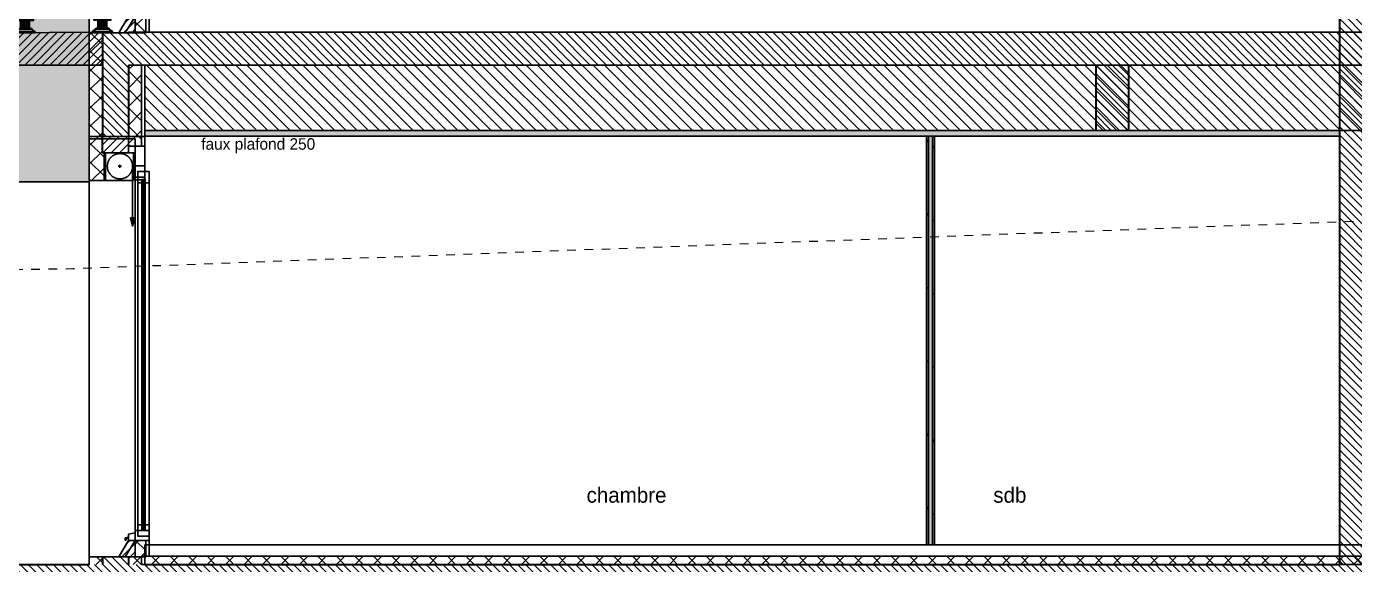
# Model space of a CAD drawing. Header units: centimetres. Extents: x -35664 to 50682, y -23001 to 23705.
# Drawn here: x -8298 to -7486, y -16085 to -15756 of the extents above; entities that cross this region are included whole.
import ezdxf

# ---------------------------------------------------------------- set-up
doc = ezdxf.new("R2010")
doc.units = ezdxf.units.CM
doc.linetypes.add('VW-01', pattern=[0.41656, 0.20828, -0.20828])
doc.linetypes.add('VW-02', pattern=[0.69435, 0.48607, -0.20828])
doc.layers.add('B BATI-murs', color=252, linetype='Continuous', lineweight=35)
for name, color, linetype in [('B BATI-murs_Hatch', 252, 'Continuous'), ('B Faux plafonds', 9, 'Continuous'), ('B Faux plafonds_Hatch', 9, 'Continuous'), ('B GÈnÈral_Hatch', 252, 'Continuous'), ('B Général', 252, 'Continuous'), ('C ANNOTATIONS-cotation', 252, 'Continuous'), ('C ANNOTATIONS-cotation_Hatch', 252, 'Continuous'), ('C ANNOTATIONS-prestations', 252, 'Continuous'), ('C ANNOTATIONS-texte', 252, 'Continuous'), ('GÈnÈral_Hatch', 252, 'Continuous'), ('Général', 252, 'Continuous'), ('prlm-Coupe', 252, 'Continuous')]:
    doc.layers.add(name, color=color, linetype=linetype)
doc.styles.add('Eurostile', font='Eurosti.TTF')
doc.styles.add('Eurostile (italic)', font='Eurostib.TTF')
pattern_1 = [(45, (0, 0), (-5.656854, 5.656854), []), (135, (0, 0), (5.656854, 5.656854), [])]
pattern_2 = [(225, (0, 0), (5.656854, -5.656854), []), (315, (0, 0), (-5.656854, -5.656854), [])]
pattern_3 = [(45, (0, 0), (2.4253472, -2.6458333), [])]
pattern_4 = [(45, (0, 0), (22.45064, -22.45064), [])]

# ---------------------------------------------------------------- blocks, each defined once
blk = doc.blocks.new('B 90.Groupe-350-1')
at = {"layer": 'B GÈnÈral_Hatch', "linetype": 'Continuous'}
h = blk.add_hatch(color=250, dxfattribs=at)
h.set_gradient(color1=(251, 251, 251), color2=(79, 79, 79), rotation=90, name='INVCURVED')
h.paths.add_polyline_path([(-769, 3210.59), (-761, 3429.11), (-761, 3517.39), (-1139.05, 3517.39), (-1138.8, 2790.72), (-883, 2790.72), (-814, 3000.66)])
at = {"layer": 'B Général', "linetype": 'Continuous', "flags": 128}
blk.add_lwpolyline([(-883, 2790.72), (-814, 3000.66), (-769, 3210.59), (-761, 3429.11), (-761, 3517.39)], dxfattribs=at)
blk = doc.blocks.new('B 90.PF 220 Coupe')
at = {"layer": 'B GÈnÈral_Hatch', "linetype": 'Continuous'}
h = blk.add_hatch(dxfattribs=at)
h.set_pattern_fill('02_ISOLANT', color=256, style=0, pattern_type=2)
h.set_pattern_definition(pattern_1)
h.paths.add_polyline_path([(-116.7, 17), (-89.7, 17), (-89.7, 8), (-106.7, 8), (-106.7, 9), (-116.7, 9)])
for points in [[(-89.7, 9), (-89.8, 9), (-89.8, 7.6), (-106.6, 7.6), (-106.6, 9.1), (-116.7, 9.1), (-116.7, 9), (-106.7, 9), (-106.7, 7.5), (-89.7, 7.5)], [(-90.4, -15.1), (124.33, -15.1), (124.33, -15.6), (-90.4, -15.6)], [(-66.85, -8.15), (-61.85, -9.49), (-66.85, -10.83)], [(-90.4, -17.1), (124.33, -17.1), (124.33, -16.6), (-90.4, -16.6)]]:
    blk.add_hatch(color=250, dxfattribs=at).paths.add_polyline_path(points)
at = {"layer": 'B GÈnÈral_Hatch', "linetype": 'Continuous', "lineweight": 18}
h = blk.add_hatch(dxfattribs=at)
h.set_pattern_fill('50_BETON', color=256, style=0, pattern_type=2)
h.set_pattern_definition(pattern_3)
h.paths.add_polyline_path([(-116.7, -7), (-106.7, -7), (-106.7, 9), (-116.7, 9)])
at = {"layer": 'B GÈnÈral_Hatch', "linetype": 'Continuous'}
h = blk.add_hatch(dxfattribs=at)
h.set_pattern_fill('02_ISOLANT', color=256, style=0, pattern_type=2)
h.set_pattern_definition(pattern_1)
h.paths.add_polyline_path([(-116.7, -15), (-116.7, -7), (-110.7, -7), (-110.7, -15)])
at = {"layer": 'B GÈnÈral_Hatch', "linetype": 'Continuous', "lineweight": 18}
h = blk.add_hatch(dxfattribs=at)
h.set_pattern_fill('50_BETON', color=256, style=0, pattern_type=2)
h.set_pattern_definition(pattern_3)
h.paths.add_polyline_path([(140.3, -11), (140.3, -1), (130.3, -7), (130.3, -11)])
at = {"layer": 'GÈnÈral_Hatch', "linetype": 'Continuous'}
h = blk.add_hatch(dxfattribs=at)
h.set_pattern_fill('02_ISOLANT', color=256, style=0, pattern_type=2)
h.set_pattern_definition(pattern_1)
h.paths.add_polyline_path([(130.3, -11), (140.3, -11), (140.3, -17.6), (130.3, -17.6)])
at = {"layer": 'B Général', "linetype": 'Continuous'}
for p, q in [((-110.7, -7), (-110.7, -17)), ((104.64, -11), (-101.87, -11)), ((-98.55, -9.49), (-61.85, -9.49))]:
    blk.add_line(p, q, dxfattribs=at)
at = {"layer": 'B Général', "linetype": 'VW-02', "ltscale": 25.4}
for p, q in [((-99.45, -1.75), (-97.45, -1.75)), ((-98.45, -0.75), (-98.45, -2.75))]:
    blk.add_line(p, q, dxfattribs=at)
at = {"layer": 'B Général', "linetype": 'Continuous', "flags": 128}
for points in [[(-116.7, 17), (-89.7, 17), (-89.7, 8), (-106.7, 8), (-106.7, 9), (-116.7, 9)], [(-116.7, -7), (-106.7, -7), (-106.7, 9), (-116.7, 9)]]:
    blk.add_lwpolyline(points, dxfattribs=at)
for points in [[(-115.2, 17), (140.32, 17), (140.32, -5), (130.32, -11), (138.32, -11), (138.32, -11), (-115.2, -11)], [(-89.7, 9), (-89.8, 9), (-89.8, 7.6), (-106.6, 7.6), (-106.6, 9.1), (-116.7, 9.1), (-116.7, 9), (-106.7, 9), (-106.7, 7.5), (-89.7, 7.5), (-89.7, 9)], [(-116.7, -15), (-116.7, -7), (-110.7, -7), (-110.7, -15)], [(-110.7, -11), (-110.7, -7), (-106.7, -7), (-106.7, -11)], [(-116.7, -17), (-116.7, -15), (-110.7, -15), (-110.7, -17)], [(-90.2, -17), (-110.7, -17), (-110.7, -11), (-90.2, -11)], [(-95.31, -12.6), (127.74, -12.6), (127.74, -19.6), (-95.31, -19.6)], [(-66.85, -8.15), (-61.85, -9.49), (-66.85, -10.83)]]:
    blk.add_lwpolyline(points, close=True, dxfattribs=at)
at = {"layer": 'B Général', "linetype": 'Continuous', "lineweight": 25, "flags": 128}
for points in [[(-106.7, -10), (-106.7, 7), (-89.7, 7), (-89.7, -10)], [(140.3, -11), (140.3, -1), (140.3, -1), (140.3, -1), (130.3, -7), (130.3, -11)]]:
    blk.add_lwpolyline(points, close=True, dxfattribs=at)
at = {"layer": 'B Général', "flags": 128}
for points in [[(124.3, -19.6), (124.3, -11), (125.8, -11), (126.48, -7), (130.3, -7), (130.3, -19.6)], [(-98.8, -11), (-91.87, -11), (-91.87, -17), (-98.8, -17)], [(-88.43, -15.1), (-88.43, -12.6), (-95.31, -12.6), (-95.31, -19.6), (-88.43, -19.6), (-88.43, -17.1), (-90.4, -17.1), (-90.4, -15.1)], [(-90.4, -15.1), (124.33, -15.1), (124.33, -15.6), (-90.4, -15.6)], [(120.86, -15.1), (120.86, -12.6), (127.74, -12.6), (127.74, -19.6), (120.86, -19.6), (120.86, -17.1), (122.83, -17.1), (122.83, -15.1)], [(-90.4, -17.1), (124.33, -17.1), (124.33, -16.6), (-90.4, -16.6)]]:
    blk.add_lwpolyline(points, close=True, dxfattribs=at)
at = {"layer": 'B Général', "linetype": 'Continuous'}
blk.add_open_spline([(-105.23, -5.59), (-104.2, -7.39), (-100.62, -9.48), (-96.47, -9.5), (-92.87, -7.45), (-90.78, -3.87), (-90.76, 0.28), (-92.81, 3.88), (-96.39, 5.98), (-100.54, 6), (-104.14, 3.94), (-106.23, 0.36), (-106.26, -3.79), (-105.23, -5.59)], degree=2, dxfattribs=at)
at = {"layer": 'Général', "linetype": 'Continuous'}
for p, q in [((130.19, -5.47), (130.19, -5.02)), ((130.3, -19.6), (140.3, -19.6))]:
    blk.add_line(p, q, dxfattribs=at)
at = {"layer": 'Général', "linetype": 'Continuous', "flags": 128}
for points in [[(128.34, -7), (128.69, -5.02), (130.19, -5.02), (129.82, -5.02)], [(128.8, -7), (129.07, -5.47), (130.19, -5.47)]]:
    blk.add_lwpolyline(points, dxfattribs=at)
blk.add_lwpolyline([(130.3, -11), (140.3, -11), (140.3, -17.6), (130.3, -17.6)], close=True, dxfattribs=at)
blk = doc.blocks.new('B 90.Groupe-367-1')
at = {"layer": 'B BATI-murs_Hatch', "linetype": 'Continuous'}
for points in [[(-45.91, -34.82), (-35.91, -34.82), (-35.91, -35.32), (-45.91, -35.32)], [(-44.91, -40.32), (-36.91, -40.32), (-36.91, -40.82), (-44.91, -40.82)], [(-43.41, -35.32), (-38.41, -35.32), (-38.41, -40.32), (-43.41, -40.32)], [(-46.91, -42.32), (-34.91, -42.32), (-34.91, -42.82), (-46.91, -42.82)]]:
    blk.add_hatch(color=250, dxfattribs=at).paths.add_polyline_path(points)
at = {"layer": 'B BATI-murs', "linetype": 'Continuous'}
for p, q in [((-46.91, -42.32), (-44.91, -40.82)), ((-36.91, -40.82), (-34.91, -42.32))]:
    blk.add_line(p, q, dxfattribs=at)
at = {"layer": 'B BATI-murs', "linetype": 'Continuous', "flags": 128}
for points in [[(-45.91, -34.82), (-35.91, -34.82), (-35.91, -35.32), (-45.91, -35.32)], [(-44.91, -40.32), (-36.91, -40.32), (-36.91, -40.82), (-44.91, -40.82)], [(-43.41, -35.32), (-38.41, -35.32), (-38.41, -40.32), (-43.41, -40.32)], [(-46.91, -42.32), (-34.91, -42.32), (-34.91, -42.82), (-46.91, -42.82)]]:
    blk.add_lwpolyline(points, close=True, dxfattribs=at)
blk = doc.blocks.new('B 90.Groupe-368-1')
at = {"layer": 'B BATI-murs_Hatch', "linetype": 'Continuous'}
for points in [[(0.09, -34.54), (10.09, -34.54), (10.09, -35.04), (0.09, -35.04)], [(1.09, -40.04), (9.09, -40.04), (9.09, -40.54), (1.09, -40.54)], [(2.59, -35.04), (7.59, -35.04), (7.59, -40.04), (2.59, -40.04)], [(-0.91, -42.04), (11.09, -42.04), (11.09, -42.54), (-0.91, -42.54)]]:
    blk.add_hatch(color=250, dxfattribs=at).paths.add_polyline_path(points)
at = {"layer": 'B BATI-murs', "linetype": 'Continuous'}
for p, q in [((-0.91, -42.04), (1.09, -40.54)), ((9.09, -40.54), (11.09, -42.04))]:
    blk.add_line(p, q, dxfattribs=at)
at = {"layer": 'B BATI-murs', "linetype": 'Continuous', "flags": 128}
for points in [[(0.09, -34.54), (10.09, -34.54), (10.09, -35.04), (0.09, -35.04)], [(1.09, -40.04), (9.09, -40.04), (9.09, -40.54), (1.09, -40.54)], [(2.59, -35.04), (7.59, -35.04), (7.59, -40.04), (2.59, -40.04)], [(-0.91, -42.04), (11.09, -42.04), (11.09, -42.54), (-0.91, -42.54)]]:
    blk.add_lwpolyline(points, close=True, dxfattribs=at)
blk = doc.blocks.new('B 90.Groupe-369-1')
at = {"layer": 'B BATI-murs_Hatch', "linetype": 'Continuous'}
for points in [[(93.49, -33.99), (103.49, -33.99), (103.49, -34.49), (93.49, -34.49)], [(94.49, -39.49), (102.49, -39.49), (102.49, -39.99), (94.49, -39.99)], [(95.99, -34.49), (100.99, -34.49), (100.99, -39.49), (95.99, -39.49)], [(92.49, -41.49), (104.49, -41.49), (104.49, -41.99), (92.49, -41.99)]]:
    blk.add_hatch(color=250, dxfattribs=at).paths.add_polyline_path(points)
at = {"layer": 'B BATI-murs', "linetype": 'Continuous'}
for p, q in [((92.49, -41.49), (94.49, -39.99)), ((102.49, -39.99), (104.49, -41.49))]:
    blk.add_line(p, q, dxfattribs=at)
at = {"layer": 'B BATI-murs', "linetype": 'Continuous', "flags": 128}
for points in [[(93.49, -33.99), (103.49, -33.99), (103.49, -34.49), (93.49, -34.49)], [(94.49, -39.49), (102.49, -39.49), (102.49, -39.99), (94.49, -39.99)], [(95.99, -34.49), (100.99, -34.49), (100.99, -39.49), (95.99, -39.49)], [(92.49, -41.49), (104.49, -41.49), (104.49, -41.99), (92.49, -41.99)]]:
    blk.add_lwpolyline(points, close=True, dxfattribs=at)
blk = doc.blocks.new('B 90.Groupe-370-1')
at = {"layer": 'B BATI-murs_Hatch', "linetype": 'Continuous'}
for points in [[(46.09, -34.25), (56.09, -34.25), (56.09, -34.75), (46.09, -34.75)], [(47.09, -39.75), (55.09, -39.75), (55.09, -40.25), (47.09, -40.25)], [(48.59, -34.75), (53.59, -34.75), (53.59, -39.75), (48.59, -39.75)], [(45.09, -41.75), (57.09, -41.75), (57.09, -42.25), (45.09, -42.25)]]:
    blk.add_hatch(color=250, dxfattribs=at).paths.add_polyline_path(points)
at = {"layer": 'B BATI-murs', "linetype": 'Continuous'}
for p, q in [((45.09, -41.75), (47.09, -40.25)), ((55.09, -40.25), (57.09, -41.75))]:
    blk.add_line(p, q, dxfattribs=at)
at = {"layer": 'B BATI-murs', "linetype": 'Continuous', "flags": 128}
for points in [[(46.09, -34.25), (56.09, -34.25), (56.09, -34.75), (46.09, -34.75)], [(47.09, -39.75), (55.09, -39.75), (55.09, -40.25), (47.09, -40.25)], [(48.59, -34.75), (53.59, -34.75), (53.59, -39.75), (48.59, -39.75)], [(45.09, -41.75), (57.09, -41.75), (57.09, -42.25), (45.09, -42.25)]]:
    blk.add_lwpolyline(points, close=True, dxfattribs=at)
blk = doc.blocks.new('B 90.Groupe-371-1')
at = {"layer": 'B BATI-murs_Hatch', "linetype": 'Continuous'}
for points in [[(-91.91, -34.82), (-81.91, -34.82), (-81.91, -35.32), (-91.91, -35.32)], [(-90.91, -40.32), (-82.91, -40.32), (-82.91, -40.82), (-90.91, -40.82)], [(-89.41, -35.32), (-84.41, -35.32), (-84.41, -40.32), (-89.41, -40.32)], [(-92.91, -42.32), (-80.91, -42.32), (-80.91, -42.82), (-92.91, -42.82)]]:
    blk.add_hatch(color=250, dxfattribs=at).paths.add_polyline_path(points)
at = {"layer": 'B BATI-murs', "linetype": 'Continuous'}
for p, q in [((-92.91, -42.32), (-90.91, -40.82)), ((-82.91, -40.82), (-80.91, -42.32))]:
    blk.add_line(p, q, dxfattribs=at)
at = {"layer": 'B BATI-murs', "linetype": 'Continuous', "flags": 128}
for points in [[(-91.91, -34.82), (-81.91, -34.82), (-81.91, -35.32), (-91.91, -35.32)], [(-90.91, -40.32), (-82.91, -40.32), (-82.91, -40.82), (-90.91, -40.82)], [(-89.41, -35.32), (-84.41, -35.32), (-84.41, -40.32), (-89.41, -40.32)], [(-92.91, -42.32), (-80.91, -42.32), (-80.91, -42.82), (-92.91, -42.82)]]:
    blk.add_lwpolyline(points, close=True, dxfattribs=at)
blk = doc.blocks.new('B 90.Coupe Balcon 208')
at = {"layer": 'B GÈnÈral_Hatch', "linetype": 'Continuous'}
for points in [[(-112.51, 59), (-112.51, 62), (90.5, 62), (90.5, 59)], [(-112.51, 62), (-109.51, 62), (-109.51, -58), (-112.51, -58)]]:
    blk.add_hatch(color=250, dxfattribs=at).paths.add_polyline_path(points)
at = {"layer": 'B GÈnÈral_Hatch', "linetype": 'Continuous', "lineweight": 18}
h = blk.add_hatch(dxfattribs=at)
h.set_pattern_fill('50_BETON', color=256, style=0, pattern_type=2)
h.set_pattern_definition(pattern_3)
h.paths.add_polyline_path([(-107.51, -62), (-109.51, -62), (-109.51, -43.26), (-63.5, -43), (98.48, -42), (98.49, -62), (-63.5, -62), (-105.51, -62), (-106.51, -61)])
at = {"layer": 'B Général', "linetype": 'Continuous', "flags": 128}
for points in [[(-112.51, 59), (-112.51, 62), (90.5, 62), (90.5, 59)], [(-112.51, 62), (-109.51, 62), (-109.51, -58), (-112.51, -58)], [(-109.51, 62), (90.5, 62), (90.5, -28), (-109.51, -28)], [(-107.51, -62), (-109.51, -62), (-109.51, -43.26), (-63.5, -43), (98.48, -42), (98.49, -62), (-63.5, -62), (-105.51, -62), (-106.51, -61)]]:
    blk.add_lwpolyline(points, close=True, dxfattribs=at)
at = {"layer": 'Général', "linetype": 'Continuous', "flags": 128}
for points in [[(-109.51, -28), (112.51, -28), (112.51, -30), (-109.51, -30)], [(-89.91, -29.99), (-83.91, -29.99), (-83.91, -34.82), (-89.91, -34.82)], [(-43.91, -29.99), (-37.91, -29.99), (-37.91, -34.25), (-43.91, -34.25)], [(2.09, -29.99), (8.09, -29.99), (8.09, -34.25), (2.09, -34.25)], [(48.09, -29.99), (54.09, -29.99), (54.09, -34.25), (48.09, -34.25)], [(95.49, -29.99), (101.49, -29.99), (101.49, -33.99), (95.49, -33.99)]]:
    blk.add_lwpolyline(points, close=True, dxfattribs=at)
at = {"layer": 'Général'}
for name in ['B 90.Groupe-371-1', 'B 90.Groupe-367-1', 'B 90.Groupe-368-1', 'B 90.Groupe-370-1', 'B 90.Groupe-369-1']:
    blk.add_blockref(name, (0, 0), dxfattribs=at)
at = {"layer": 'Général', "insert": (14.45, -18.03), "char_height": 5.169, "attachment_point": 1, "line_spacing_factor": 0.895453, "style": 'Eurostile (italic)'}
blk.add_mtext('niv. extér. +7 sol fini int.', dxfattribs=at)
blk = doc.blocks.new('B 90.Groupe-380-1')
at = {"layer": 'B Faux plafonds_Hatch', "linetype": 'Continuous'}
h = blk.add_hatch(dxfattribs=at)
h.set_pattern_fill('F_P__SOFFITE', color=256, style=0, pattern_type=2)
h.set_pattern_definition([(45, (0, 0.2205), (-3.527778, 3.3072917), [])])
h.paths.add_polyline_path([(-832.52, 3551.39), (-832.52, 4883.39), (-792.37, 4883.39), (-792.37, 3551.39)])
at = {"layer": 'B GÈnÈral_Hatch', "linetype": 'Continuous'}
h = blk.add_hatch(dxfattribs=at)
h.set_pattern_fill('02_ISOLANT', color=256, style=0, pattern_type=2)
h.set_pattern_definition(pattern_1)
h.paths.add_polyline_path([(-532.07, 3549.39), (-532.07, 4893.39), (-527.07, 4893.39), (-527.07, 3549.39)])
at = {"layer": 'B GÈnÈral_Hatch', "linetype": 'Continuous', "lineweight": 18}
h = blk.add_hatch(dxfattribs=at)
h.set_pattern_fill('50_BETON', color=256, style=0, pattern_type=2)
h.set_pattern_definition(pattern_3)
h.paths.add_polyline_path([(-1983.07, 4282.39), (-527.07, 4282.39), (-527.07, 4300.39), (-1983.07, 4300.39)])
at = {"layer": 'B GÈnÈral_Hatch', "linetype": 'Continuous'}
for points in [[(-792.37, 3551.39), (-792.37, 4282.28), (-789.07, 4282.28), (-789.07, 3551.39)], [(-539.07, 4033.22), (-539.07, 4034.52), (-789.07, 4034.52), (-789.07, 4033.22)], [(-539.07, 4029.52), (-539.07, 4030.82), (-789.07, 4030.82), (-789.07, 4029.52)]]:
    blk.add_hatch(color=250, dxfattribs=at).paths.add_polyline_path(points)
at = {"layer": 'B GÈnÈral_Hatch', "linetype": 'Continuous', "lineweight": 18}
h = blk.add_hatch(dxfattribs=at)
h.set_pattern_fill('50_BETON', color=256, style=0, pattern_type=2)
h.set_pattern_definition(pattern_3)
h.paths.add_polyline_path([(-792.52, 4133.39), (-792.52, 4153.39), (-832.52, 4153.39), (-832.52, 4133.39)])
at = {"layer": 'B GÈnÈral_Hatch', "linetype": 'Continuous'}
h = blk.add_hatch(dxfattribs=at)
h.set_pattern_fill('HYDROFUGE', color=256, style=0, pattern_type=2)
h.set_pattern_definition(pattern_4)
h.paths.add_polyline_path([(-539.07, 4033.22), (-539.07, 4034.52), (-789.07, 4034.52), (-789.07, 4033.22)])
h = blk.add_hatch(dxfattribs=at)
h.set_pattern_fill('HYDROFUGE', color=256, style=0, pattern_type=2)
h.set_pattern_definition(pattern_4)
h.paths.add_polyline_path([(-539.07, 4029.52), (-539.07, 4030.82), (-789.07, 4030.82), (-789.07, 4029.52)])
at = {"layer": 'C ANNOTATIONS-cotation_Hatch', "linetype": 'Continuous', "lineweight": 18}
h = blk.add_hatch(dxfattribs=at)
h.set_pattern_fill('50_BETON', color=256, style=0, pattern_type=2)
h.set_pattern_definition(pattern_3)
h.paths.add_polyline_path([(-504.07, 4909.39), (-527.07, 4893.39), (-527.07, 3251.39), (-504.07, 3276.39)])
h = blk.add_hatch(dxfattribs=at)
h.set_pattern_fill('50_BETON', color=256, style=0, pattern_type=2)
h.set_pattern_definition(pattern_3)
h.paths.add_polyline_path([(-832.52, 4893.39), (-852.52, 4893.39), (-852.52, 3541.39), (-832.52, 3541.39)])
at = {"layer": 'C ANNOTATIONS-cotation_Hatch', "linetype": 'Continuous'}
h = blk.add_hatch(dxfattribs=at)
h.set_pattern_fill('02_ISOLANT', color=256, style=0, pattern_type=2)
h.set_pattern_definition(pattern_1)
h.paths.add_polyline_path([(-832.52, 3549.39), (-832.52, 3541.39), (-788.81, 3541.39), (-788.81, 3549.39)])
h = blk.add_hatch(dxfattribs=at)
h.set_pattern_fill('02_ISOLANT', color=256, angle=180, style=0, pattern_type=2)
h.set_pattern_definition(pattern_2)
h.paths.add_polyline_path([(-527.07, 3541.39), (-527.07, 3549.39), (-531.8, 3549.39), (-531.8, 3541.39)])
at = {"layer": 'C ANNOTATIONS-cotation_Hatch', "linetype": 'Continuous', "lineweight": 18}
h = blk.add_hatch(dxfattribs=at)
h.set_pattern_fill('50_BETON', color=256, style=0, pattern_type=2)
h.set_pattern_definition(pattern_3)
h.paths.add_polyline_path([(-852.24, 3541.39), (-852.24, 3525.39), (-788.81, 3525.39), (-788.81, 3541.39)])
h = blk.add_hatch(dxfattribs=at)
h.set_pattern_fill('50_BETON', color=256, style=0, pattern_type=2)
h.set_pattern_definition(pattern_3)
h.paths.add_polyline_path([(-527.07, 3525.39), (-527.07, 3541.39), (-531.8, 3541.39), (-531.8, 3525.39)])
at = {"layer": 'C ANNOTATIONS-cotation_Hatch', "linetype": 'Continuous'}
h = blk.add_hatch(dxfattribs=at)
h.set_pattern_fill('02_ISOLANT', color=256, style=0, pattern_type=2)
h.set_pattern_definition(pattern_1)
h.paths.add_polyline_path([(-852.24, 3525.39), (-852.24, 3517.39), (-788.81, 3517.39), (-788.81, 3525.39)])
h = blk.add_hatch(dxfattribs=at)
h.set_pattern_fill('02_ISOLANT', color=256, angle=180, style=0, pattern_type=2)
h.set_pattern_definition(pattern_2)
h.paths.add_polyline_path([(-527.07, 3517.39), (-527.07, 3525.39), (-531.8, 3525.39), (-531.8, 3517.39)])
at = {"layer": 'B Faux plafonds', "linetype": 'Continuous', "flags": 128}
blk.add_lwpolyline([(-832.52, 3551.39), (-832.52, 4883.39), (-792.37, 4883.39), (-792.37, 3551.39)], close=True, dxfattribs=at)
at = {"layer": 'B GÈnÈral_Hatch', "color": 250, "linetype": 'Continuous'}
blk.add_solid([(-539.07, 4034.52), (-539.07, 4029.52), (-789.07, 4034.52), (-789.07, 4029.52)], dxfattribs=at)
at = {"layer": 'B Général', "linetype": 'Continuous'}
for p, q in [((-539.07, 3551.39), (-539.07, 4883.39)), ((-539.07, 3551.39), (-539.07, 4883.39)), ((-532.07, 3551.39), (-532.07, 4883.39)), ((-532.07, 3551.39), (-532.07, 4883.39)), ((-527.07, 4282.39), (-1424.07, 4282.39)), ((-792.52, 4153.39), (-832.52, 4153.39)), ((-792.52, 4133.39), (-832.52, 4133.39)), ((-539.07, 4034.52), (-789.07, 4034.52)), ((-539.07, 4034.52), (-789.07, 4034.52)), ((-539.07, 4033.22), (-789.07, 4033.22)), ((-539.07, 4033.22), (-789.07, 4033.22)), ((-539.07, 4030.82), (-789.07, 4030.82)), ((-539.07, 4030.82), (-789.07, 4030.82)), ((-539.07, 4029.52), (-789.07, 4029.52)), ((-539.07, 4029.52), (-789.07, 4029.52))]:
    blk.add_line(p, q, dxfattribs=at)
at = {"layer": 'B Général', "linetype": 'Continuous', "lineweight": 35}
for p, q in [((-527.07, 4282.39), (-1424.07, 4282.39)), ((-792.52, 4153.39), (-832.52, 4153.39)), ((-792.52, 4133.39), (-832.52, 4133.39))]:
    blk.add_line(p, q, dxfattribs=at)
at = {"layer": 'B Général', "linetype": 'Continuous', "flags": 128}
for points in [[(-1144.07, 4917.39), (-1144.07, 5117.41), (-1752.07, 5117.41), (-1752.07, 4917.39), (-2139.57, 4917.39), (-2139.57, 3517.39), (-527.07, 3517.39), (-527.07, 3251.39), (80.93, 3251.39), (80.93, 4909.39), (-103.78, 4909.39), (-103.9, 5450.39), (-424.12, 5450.39), (-424.01, 4938.5), (-424, 4938.5), (-424, 4917.39), (-424, 4909.39), (-524, 4909.39), (-524, 4917.39)], [(-532.07, 3549.39), (-532.07, 4893.39), (-527.07, 4893.39), (-527.07, 3549.39)], [(-792.37, 3551.39), (-792.37, 4282.28), (-789.07, 4282.28), (-789.07, 3551.39)]]:
    blk.add_lwpolyline(points, close=True, dxfattribs=at)
at = {"layer": 'C ANNOTATIONS-cotation', "linetype": 'Continuous'}
for p, q in [((-852.52, 3551.39), (-852.52, 4883.39)), ((-832.52, 3551.39), (-832.52, 4883.39)), ((-832.52, 4153.39), (-832.52, 4883.39)), ((-527.07, 3551.39), (-527.07, 4282.39)), ((-832.52, 3551.39), (-832.52, 4133.39)), ((-852.52, 3551.39), (-852.52, 3541.39)), ((-832.52, 3551.39), (-788.81, 3551.39)), ((-832.52, 3551.39), (-788.81, 3551.39)), ((-832.52, 3541.39), (-832.52, 3551.39)), ((-788.81, 3517.39), (-788.81, 3551.39)), ((-531.8, 3551.39), (-539.07, 3551.39)), ((-532.07, 3551.39), (-527.07, 3551.39)), ((-531.8, 3551.39), (-527.07, 3551.39)), ((-531.8, 3517.39), (-531.8, 3551.39)), ((-832.52, 3549.39), (-788.81, 3549.39)), ((-832.52, 3549.39), (-788.81, 3549.39)), ((-531.8, 3549.39), (-527.07, 3549.39)), ((-531.8, 3549.39), (-527.07, 3549.39)), ((-852.24, 3517.39), (-852.24, 3541.39)), ((-832.52, 3541.39), (-788.81, 3541.39)), ((-531.8, 3541.39), (-527.07, 3541.39)), ((-852.24, 3525.39), (-788.81, 3525.39)), ((-531.8, 3525.39), (-527.07, 3525.39)), ((-852.24, 3517.39), (-788.81, 3517.39)), ((-852.24, 3517.39), (-788.81, 3517.39)), ((-531.8, 3517.39), (-527.07, 3517.39)), ((-531.8, 3517.39), (-527.07, 3517.39)), ((-527.07, 3251.39), (-527.07, 3517.39))]:
    blk.add_line(p, q, dxfattribs=at)
at = {"layer": 'C ANNOTATIONS-cotation', "linetype": 'Continuous', "lineweight": 35}
for p, q in [((-527.07, 3551.39), (-527.07, 4282.39)), ((-832.52, 3541.39), (-788.81, 3541.39)), ((-531.8, 3541.39), (-527.07, 3541.39)), ((-852.24, 3525.39), (-788.81, 3525.39)), ((-531.8, 3525.39), (-527.07, 3525.39)), ((-527.07, 3251.39), (-527.07, 3517.39))]:
    blk.add_line(p, q, dxfattribs=at)
at = {"layer": 'B Général', "xscale": -1, "rotation": 180}
for p in [(-992.56, 3534.39), (-672.11, 3534.39)]:
    blk.add_blockref('B 90.PF 220 Coupe', p, dxfattribs=at)
at = {"layer": 'B Général', "rotation": 90}
blk.add_blockref('B 90.Coupe Balcon 208', (-894.51, 3426.9), dxfattribs=at)
at = {"layer": 'C ANNOTATIONS-prestations', "insert": (-787.76, 3585.88), "char_height": 7.0487, "attachment_point": 1, "rotation": 90, "line_spacing_factor": 0.895453, "style": 'Eurostile (italic)'}
blk.add_mtext('faux plafond 250', dxfattribs=at)
at = {"layer": 'C ANNOTATIONS-texte', "char_height": 9.398, "attachment_point": 1, "rotation": 90.00002, "line_spacing_factor": 0.895453, "style": 'Eurostile'}
for s, insert in [('sdb', (-574.22, 4070.45)), ('chambre', (-574.22, 3821.62))]:
    blk.add_mtext(s, dxfattribs=dict(at, insert=insert))
blk = doc.blocks.new('A$C373B78D5')
at = {"layer": 'B Général', "linetype": 'VW-01', "lineweight": 18, "ltscale": 25.4, "flags": 128}
blk.add_lwpolyline([(-33688.42, 1582.88), (-33565.55, 1570.88), (-32968.49, 1604.88), (-32461.28, 1554.88), (-31381.68, 1568.88), (-30437.01, 1603.88), (-29412.69, 1609.88), (-29412.69, 1613.88), (-29367.82, 1613.88), (-29208.29, 1601.88), (-29054.54, 1604.88)], dxfattribs=at)
at = {"layer": 'B Général', "rotation": 270}
blk.add_blockref('B 90.Groupe-350-1', (-34889.02, 860.88), dxfattribs=at)
at = {"layer": 'C ANNOTATIONS-cotation', "rotation": 270}
blk.add_blockref('B 90.Groupe-380-1', (-34889.02, 860.88), dxfattribs=at)

msp = doc.modelspace()

# ---------------------------------------------------------------- block references
at = {"layer": 'prlm-Coupe'}
msp.add_blockref('A$C373B78D5', (23111.623, -17472.851), dxfattribs=at)

doc.saveas('drawing.dxf')
